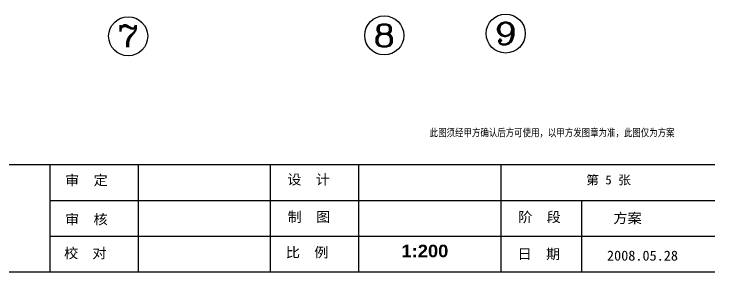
# Model space of a CAD drawing. Extents: x 1487452 to 1619693, y 165319 to 350168.
# Drawn here: x 1540450 to 1561972, y 228955 to 236882 of the extents above; entities that cross this region are included whole.
import ezdxf
from ezdxf.enums import TextEntityAlignment as Align

# ---------------------------------------------------------------- set-up
doc = ezdxf.new("R2010")
doc.units = 0
doc.header["$LTSCALE"] = 1000
doc.header["$MEASUREMENT"] = 0
doc.layers.get('0').update_dxf_attribs({"linetype": 'CONTINUOUS'})
for name, color, linetype in [('AXIS', 3, 'CONTINUOUS'), ('AXIS_TEXT', 7, 'CONTINUOUS'), ('图框字', 3, 'CONTINUOUS')]:
    doc.layers.add(name, color=color, linetype=linetype)
doc.styles.add('_TCH_AXIS', font='COMPLEX', dxfattribs={"bigfont": 'GBCBIG'})
doc.styles.add('SANSSERIFBOLD', font='sasb____.pfb')
doc.styles.add('TITLE_En', font='TIMES.TTF', dxfattribs={"width": 0.8})
doc.styles.add('黑体', font='SIMHEI.TTF')

msp = doc.modelspace()

# ---------------------------------------------------------------- linework, layer by layer
at = {"color": 4}
for p, q in [((1504252.2, 232253.5), (1561972.5, 232253.5)), ((1541548, 232253.5), (1541548, 228955.2)), ((1544261.9, 232253.5), (1544261.9, 228955.2)), ((1548316.7, 232253.5), (1548316.7, 228955.2)), ((1551030.5, 232253.5), (1551030.5, 228955.2)), ((1555397.5, 232253.5), (1555397.5, 228955.2)), ((1541548, 231154.1), (1561972.5, 231154.1)), ((1557870.6, 231154.1), (1557870.6, 228955.2)), ((1541548, 230054.6), (1561972.5, 230054.6))]:
    msp.add_line(p, q, dxfattribs=at)
at = {"color": 7}
msp.add_line((1504252.2, 228955.2), (1561972.5, 228955.2), dxfattribs=at)
at = {"layer": 'AXIS', "linetype": 'Continuous'}
for centre in [(1543954.1, 236198.6), (1551816.7, 236223.9), (1555545.9, 236282.1)]:
    msp.add_circle(centre, 600, dxfattribs=at)

# ---------------------------------------------------------------- texts
at = {"color": 2, "width": 1.043383}
for s, height, style, p in [('审  定', 307.19, '黑体', (1542016.7, 231529.2)), ('设  计', 307.19, '黑体', (1548838.9, 231552.2)), ('第 5 张', 276.47, '黑体', (1558015.5, 231563.9)), ('审  核', 307.19, '黑体', (1542016.7, 230325.3)), ('制  图', 307.19, '黑体', (1548849.2, 230402.3)), ('阶  段', 307.19, '黑体', (1555927.1, 230397.3)), ('方案', 307.19, '黑体', (1558851.1, 230364.5)), ('校  对', 307.19, '黑体', (1541984.8, 229285.8)), ('比  例', 307.19, '黑体', (1548794.9, 229311.5)), ('1:200', 385.77, 'SANSSERIFBOLD', (1552346.7, 229292.3)), ('日  期', 307.19, '黑体', (1555909.5, 229263.3)), ('2008.05.28', 307.19, '黑体', (1558656.1, 229212.6))]:
    msp.add_text(s, height=height, dxfattribs=dict(at, style=style)).set_placement(p, align=Align.BOTTOM_LEFT)
at = {"layer": 'AXIS_TEXT', "color": 2, "linetype": 'Continuous', "style": '_TCH_AXIS', "width": 1.5}
for s, p, p2 in [('7', (1543614.7, 235859.2), (1544293.5, 235859.2)), ('8', (1551477.3, 235884.5), (1552156.1, 235884.5)), ('9', (1555206.5, 235942.7), (1555885.3, 235942.7))]:
    msp.add_text(s, height=678.8, dxfattribs=at).set_placement(p, p2, align=Align.FIT)
at = {"layer": '图框字', "color": 2, "style": 'TITLE_En', "width": 0.8}
msp.add_text('此图须经甲方确认后方可使用，以甲方发图章为准，此图仅为方案', height=231.464, dxfattribs=at).set_placement((1553213.5, 233121.6))

doc.saveas('drawing.dxf')
